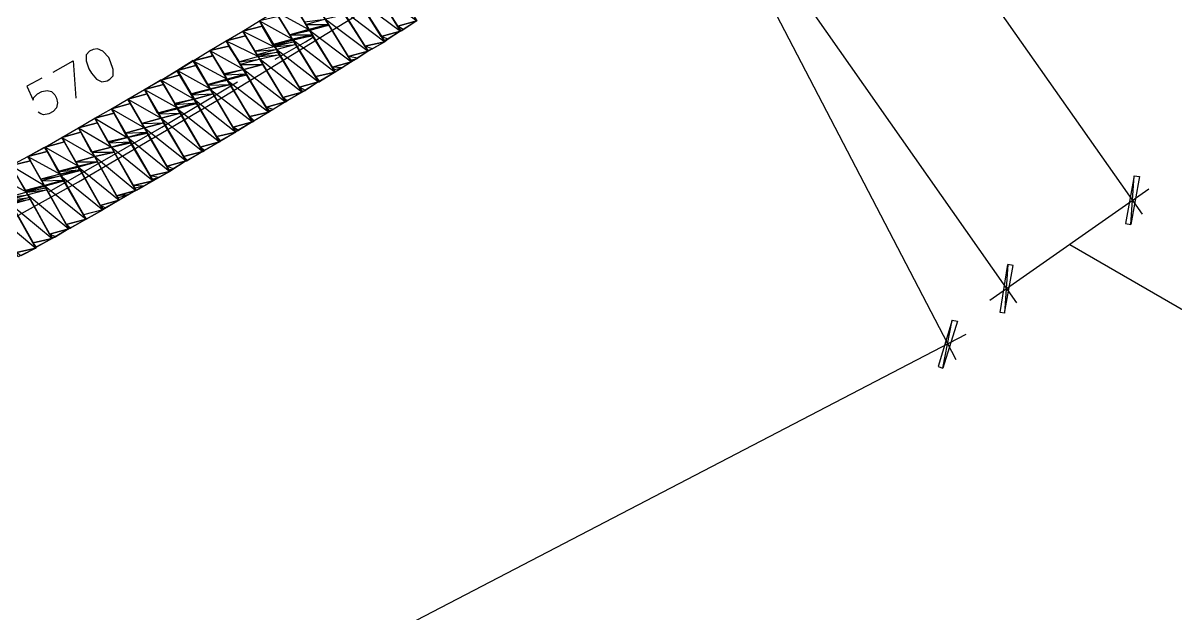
# Model space of a CAD drawing. Header units: millimetres. Extents: x 1 to 1188, y 1 to 840.
# Drawn here: x 998.2 to 1082.3, y 540.4 to 583.5 of the extents above; entities that cross this region are included whole.
import ezdxf

# ---------------------------------------------------------------- set-up
doc = ezdxf.new("R2010")
doc.units = ezdxf.units.MM
doc.layers.add('GEOMETRY', color=7, linetype='Continuous')

msp = doc.modelspace()

# ---------------------------------------------------------------- linework, layer by layer
at = {"layer": 'GEOMETRY'}
for points in [[(947.301, 544.329), (958.477, 549.409), (969.589, 554.743), (980.573, 560.268), (991.432, 565.982), (1002.228, 571.952), (1012.832, 578.175), (1023.309, 584.589), (1033.66, 591.192), (1043.883, 598.051), (1053.98, 605.098), (1063.95, 612.338), (1073.729, 619.831), (1083.381, 627.451), (1092.842, 635.325), (1102.114, 643.326), (1111.257, 651.581), (1120.273, 659.963), (1129.038, 668.598), (1137.673, 677.361), (1146.119, 686.315), (1154.373, 695.459)], [(1054.742, 605.289), (1079.825, 569.602)], [(1074.554, 567.38), (1086.302, 560.585), (1149.294, 604.844)], [(1045.598, 598.876), (1070.681, 563.126)], [(1045.534, 598.813), (1066.235, 558.997)], [(1014.229, 582.938), (1017.341, 577.794)], [(1016.579, 580.905), (1018.802, 582.176), (1019.309, 582.493)], [(1016.579, 580.905), (1018.802, 582.176), (1019.309, 582.493)], [(1000.385, 579.953), (1001.846, 580.778), (1002.038, 578.047)], [(999.56, 579.508), (998.481, 578.936), (998.926, 577.92), (998.989, 578.11), (999.243, 578.365), (999.56, 578.556), (999.942, 578.619), (1000.259, 578.556), (1000.514, 578.302), (1000.64, 578.047), (1000.704, 577.73), (1000.64, 577.348), (1000.385, 577.095), (1000.069, 576.905), (999.688, 576.841), (999.497, 576.905), (999.306, 577.031)], [(1000.132, 571.253), (1008.323, 575.952), (1013.848, 579.254)], [(1000.132, 571.253), (1008.323, 575.952), (1013.848, 579.254)], [(1002.228, 575.889), (1005.213, 570.618)], [(1068.713, 563.316), (1080.332, 571.444)], [(934.092, 491.688), (1066.997, 560.839)]]:
    msp.add_lwpolyline(points, dxfattribs=at)
for points in [[(1022.547, 588.081), (1023.691, 588.843), (1026.929, 583.698), (1025.785, 582.938)], [(1021.341, 587.319), (1022.547, 588.081), (1025.722, 582.938), (1024.58, 582.239)], [(1020.134, 586.62), (1021.341, 587.319), (1024.58, 582.176), (1023.373, 581.477)], [(1018.992, 585.858), (1020.134, 586.62), (1023.373, 581.477), (1022.167, 580.715)], [(1017.785, 585.159), (1018.992, 585.858), (1022.167, 580.715), (1020.96, 579.953)], [(1024.071, 585.668), (1022.61, 585.286), (1025.722, 582.938)], [(1023.818, 586.048), (1026.929, 583.698), (1025.532, 583.318)], [(1016.579, 584.397), (1017.785, 585.159), (1020.96, 579.953), (1019.754, 579.254)], [(1018.039, 584.779), (1016.579, 584.397), (1019.055, 583.064)], [(1022.865, 584.906), (1021.468, 584.525), (1024.58, 582.176)], [(1022.61, 585.286), (1025.722, 582.938), (1024.326, 582.556)], [(1014.229, 582.938), (1015.435, 583.698), (1018.547, 578.492), (1017.341, 577.794)], [(1015.435, 583.698), (1015.627, 583.318), (1014.229, 582.938)], [(1015.435, 583.698), (1016.579, 584.397), (1019.754, 579.254), (1018.547, 578.492)], [(1016.832, 584.017), (1015.435, 583.698), (1017.848, 582.366)], [(1015.627, 583.318), (1015.435, 583.698)], [(1015.435, 583.698), (1017.848, 582.366), (1016.452, 581.984)], [(1016.579, 584.397), (1019.055, 583.064), (1017.658, 582.683)], [(1018.738, 583.635), (1020.261, 583.827), (1018.865, 583.445)], [(1020.261, 583.827), (1018.865, 583.445), (1020.452, 583.445)], [(1021.658, 584.144), (1020.261, 583.827), (1023.373, 581.477)], [(1020.261, 583.827), (1023.373, 581.477), (1021.913, 581.095)], [(1021.468, 584.525), (1024.58, 582.176), (1023.119, 581.857)], [(1025.532, 583.318), (1026.929, 583.698), (1025.914, 583.064)], [(1013.022, 582.239), (1014.229, 582.938), (1017.341, 577.794), (1016.134, 577.031)], [(1014.229, 582.938), (1014.419, 582.619), (1013.022, 582.239)], [(1015.627, 583.318), (1014.229, 582.938)], [(1014.229, 582.938), (1015.627, 583.318)], [(1015.627, 583.318), (1014.229, 582.938), (1016.515, 581.794)], [(1014.419, 582.619), (1014.229, 582.938)], [(1014.229, 582.938), (1016.515, 581.794), (1015.118, 581.477)], [(1019.119, 583.001), (1017.658, 582.683), (1019.119, 583.001), (1017.658, 582.683), (1019.055, 583.064)], [(1019.119, 583.001), (1017.658, 582.683), (1019.309, 582.683)], [(1018.865, 583.445), (1020.452, 583.445), (1019.055, 583.064)], [(1020.452, 583.445), (1019.055, 583.064), (1020.516, 583.381)], [(1019.055, 583.064), (1020.516, 583.381), (1019.119, 583.001)], [(1020.516, 583.381), (1019.119, 583.001), (1022.167, 580.715)], [(1019.119, 583.001), (1022.167, 580.715), (1020.769, 580.333)], [(1024.326, 582.556), (1025.722, 582.938), (1024.833, 582.366)], [(1025.532, 583.318), (1025.722, 583.001), (1025.914, 583.064)], [(1025.722, 583.001), (1025.914, 583.064), (1025.785, 582.938)], [(1011.816, 581.54), (1013.022, 582.239), (1016.134, 577.031), (1014.928, 576.333)], [(1013.022, 582.239), (1013.214, 581.857), (1011.816, 581.54)], [(1013.022, 582.239), (1014.419, 582.619)], [(1014.419, 582.619), (1013.022, 582.239)], [(1014.419, 582.619), (1013.022, 582.239), (1015.372, 581.095)], [(1013.214, 581.857), (1013.022, 582.239)], [(1013.022, 582.239), (1015.372, 581.095), (1013.976, 580.715)], [(1017.848, 582.366), (1019.309, 582.619), (1017.913, 582.302), (1017.848, 582.366), (1016.452, 581.984), (1017.913, 582.302)], [(1016.452, 581.984), (1017.913, 582.302), (1016.515, 581.921)], [(1017.913, 582.302), (1016.515, 581.921), (1017.976, 582.176)], [(1016.515, 581.921), (1017.976, 582.176), (1016.515, 581.794)], [(1017.976, 582.176), (1016.515, 581.794), (1018.103, 581.984)], [(1017.658, 582.683), (1019.309, 582.683), (1017.848, 582.366)], [(1019.309, 582.683), (1017.848, 582.366), (1019.309, 582.619)], [(1019.309, 582.619), (1017.913, 582.302), (1020.96, 579.953)], [(1017.913, 582.302), (1020.96, 579.953), (1019.564, 579.635)], [(1023.119, 581.857), (1024.58, 582.176), (1023.691, 581.667)], [(1024.326, 582.556), (1024.516, 582.302), (1024.833, 582.366)], [(1024.516, 582.302), (1024.833, 582.366), (1024.58, 582.176)], [(1003.053, 581.477), (1002.798, 581.222), (1002.798, 580.778), (1002.99, 580.206), (1003.18, 579.889), (1003.56, 579.444), (1003.942, 579.254), (1004.323, 579.318), (1004.514, 579.444), (1004.768, 579.698), (1004.768, 580.143), (1004.577, 580.715), (1004.451, 581.032), (1004.006, 581.477), (1003.625, 581.667), (1003.307, 581.604)], [(1010.609, 580.778), (1011.816, 581.54), (1014.928, 576.333), (1013.721, 575.634)], [(1011.816, 581.54), (1012.006, 581.159), (1010.609, 580.778)], [(1011.816, 581.54), (1013.214, 581.857)], [(1013.214, 581.857), (1011.816, 581.54)], [(1013.214, 581.857), (1011.816, 581.54), (1014.293, 580.143)], [(1012.006, 581.159), (1011.816, 581.54)], [(1011.816, 581.54), (1014.293, 580.143), (1012.895, 579.826)], [(1015.372, 581.095), (1016.896, 581.222), (1015.498, 580.905), (1015.372, 581.095), (1013.976, 580.715), (1015.498, 580.905)], [(1016.515, 581.794), (1018.103, 581.984), (1016.706, 581.604), (1016.515, 581.794), (1015.118, 581.477), (1016.706, 581.604)], [(1015.118, 581.477), (1016.706, 581.604), (1015.245, 581.222)], [(1016.706, 581.604), (1015.245, 581.222), (1016.769, 581.414)], [(1015.245, 581.222), (1016.769, 581.414), (1015.372, 581.095)], [(1016.769, 581.414), (1015.372, 581.095), (1016.896, 581.222)], [(1016.896, 581.222), (1015.498, 580.905), (1018.547, 578.492)], [(1018.103, 581.984), (1016.706, 581.604), (1019.754, 579.254)], [(1016.706, 581.604), (1019.754, 579.254), (1018.356, 578.873)], [(1021.913, 581.095), (1023.373, 581.477), (1022.61, 580.969)], [(1023.119, 581.857), (1023.309, 581.54), (1023.691, 581.667)], [(1023.309, 581.54), (1023.691, 581.667), (1023.373, 581.477)], [(1009.403, 580.08), (1010.609, 580.842), (1013.721, 575.571), (1012.515, 574.872)], [(1010.609, 580.778), (1010.864, 580.46), (1009.467, 580.08)], [(1010.864, 580.46), (1009.467, 580.08)], [(1009.467, 580.08), (1010.864, 580.46)], [(1010.864, 580.46), (1009.467, 580.08), (1011.88, 578.746)], [(1012.07, 581.159), (1010.609, 580.778), (1012.07, 581.159), (1010.609, 580.778), (1012.006, 581.159)], [(1012.07, 581.159), (1010.609, 580.778), (1013.085, 579.444)], [(1010.864, 580.46), (1010.609, 580.778)], [(1010.609, 580.778), (1013.085, 579.444), (1011.689, 579.064)], [(1013.976, 580.715), (1015.498, 580.905), (1014.039, 580.523)], [(1015.498, 580.905), (1014.039, 580.523), (1015.69, 580.523)], [(1014.039, 580.523), (1015.69, 580.523), (1014.293, 580.143)], [(1014.293, 580.143), (1015.69, 580.523)], [(1015.69, 580.523), (1014.293, 580.143)], [(1015.69, 580.523), (1014.293, 580.143), (1017.341, 577.794)], [(1015.498, 580.905), (1018.547, 578.492), (1017.151, 578.11)], [(1020.769, 580.333), (1022.167, 580.715), (1021.468, 580.27)], [(1020.769, 580.333), (1020.896, 580.143), (1021.468, 580.27)], [(1021.913, 581.095), (1022.103, 580.842), (1022.61, 580.969)], [(1022.103, 580.842), (1022.61, 580.969), (1022.167, 580.715)], [(1008.26, 579.381), (1009.467, 580.08), (1012.515, 574.872), (1011.308, 574.173)], [(1009.403, 580.08), (1009.657, 579.763), (1008.26, 579.381)], [(1009.657, 579.763), (1008.26, 579.381)], [(1008.26, 579.381), (1009.657, 579.763)], [(1009.657, 579.763), (1008.26, 579.381), (1010.673, 577.984)], [(1009.657, 579.763), (1009.403, 580.08)], [(1009.467, 580.08), (1011.88, 578.746), (1010.482, 578.365)], [(1013.085, 579.444), (1014.546, 579.763), (1013.085, 579.381), (1013.085, 579.444), (1011.689, 579.064), (1013.085, 579.381)], [(1014.293, 580.143), (1012.895, 579.826)], [(1012.895, 579.826), (1014.293, 580.143), (1012.895, 579.763)], [(1014.293, 580.143), (1012.895, 579.763), (1014.483, 579.826)], [(1012.895, 579.763), (1014.483, 579.826), (1013.085, 579.444)], [(1014.483, 579.826), (1013.085, 579.444), (1014.546, 579.763)], [(1014.546, 579.763), (1013.085, 579.381), (1016.134, 577.031)], [(1014.293, 580.143), (1017.341, 577.794), (1015.944, 577.413)], [(1019.564, 579.635), (1020.96, 579.953), (1019.817, 579.254)], [(1019.817, 579.254), (1019.754, 579.254), (1019.817, 579.254), (1019.754, 579.254), (1019.564, 579.635)], [(1020.896, 580.143), (1021.468, 580.27), (1020.96, 579.953)], [(1005.847, 577.984), (1007.054, 578.682), (1010.102, 573.476), (1008.895, 572.714)], [(1007.054, 578.682), (1007.244, 578.365), (1005.847, 577.984)], [(1007.054, 578.682), (1008.26, 579.381), (1011.308, 574.173), (1010.102, 573.476)], [(1008.196, 579.381), (1008.451, 579.064), (1007.054, 578.682)], [(1008.451, 579.064), (1007.054, 578.682)], [(1007.054, 578.682), (1008.451, 579.064)], [(1008.451, 579.064), (1007.054, 578.682), (1009.467, 577.348)], [(1007.244, 578.365), (1007.054, 578.682)], [(1007.054, 578.682), (1009.467, 577.348), (1008.006, 576.968)], [(1008.26, 579.381), (1008.196, 579.381), (1008.451, 579.064)], [(1008.26, 579.381), (1010.673, 577.984), (1009.277, 577.667)], [(1011.88, 578.746), (1013.34, 579.064), (1011.88, 578.682), (1011.88, 578.746), (1010.482, 578.365), (1011.88, 578.682)], [(1010.482, 578.365), (1011.88, 578.682), (1010.482, 578.302)], [(1011.88, 578.682), (1010.482, 578.302), (1012.07, 578.365)], [(1011.689, 579.064), (1013.085, 579.381), (1011.689, 579.001)], [(1013.085, 579.381), (1011.689, 579.001), (1013.277, 579.064)], [(1011.689, 579.001), (1013.277, 579.064), (1011.88, 578.746)], [(1013.277, 579.064), (1011.88, 578.746), (1013.34, 579.064)], [(1013.34, 579.064), (1011.88, 578.682), (1014.928, 576.333)], [(1011.88, 578.682), (1014.928, 576.333), (1013.531, 575.952)], [(1013.085, 579.381), (1016.134, 577.031), (1014.738, 576.714)], [(1018.356, 578.873), (1019.754, 579.254), (1018.802, 578.619)], [(1018.356, 578.873), (1018.547, 578.556), (1018.802, 578.619)], [(1004.641, 577.285), (1005.847, 577.984), (1008.895, 572.714), (1007.689, 572.015)], [(1005.847, 577.984), (1006.038, 577.667), (1004.641, 577.285)], [(1007.244, 578.365), (1005.847, 577.984)], [(1005.847, 577.984), (1007.244, 578.365)], [(1007.244, 578.365), (1005.847, 577.984), (1008.26, 576.588)], [(1006.038, 577.667), (1005.847, 577.984)], [(1005.847, 577.984), (1008.26, 576.588), (1006.864, 576.206)], [(1010.673, 577.984), (1009.277, 577.667)], [(1009.277, 577.667), (1010.673, 577.984), (1009.277, 577.603)], [(1010.673, 577.984), (1009.277, 577.603), (1010.864, 577.73)], [(1010.482, 578.302), (1012.07, 578.365), (1010.673, 577.984)], [(1010.673, 577.984), (1012.07, 578.365)], [(1012.07, 578.365), (1010.673, 577.984)], [(1012.07, 578.365), (1010.673, 577.984), (1013.721, 575.571)], [(1010.673, 577.984), (1013.721, 575.571), (1012.323, 575.254)], [(1017.151, 578.11), (1018.547, 578.492), (1017.468, 577.857)], [(1017.468, 577.857), (1017.341, 577.794), (1017.468, 577.857), (1017.341, 577.794), (1017.151, 578.11)], [(1018.547, 578.556), (1018.802, 578.619), (1018.547, 578.492)], [(1003.434, 576.588), (1004.641, 577.285), (1007.689, 572.015), (1006.482, 571.317)], [(1004.641, 577.285), (1004.831, 576.968), (1003.434, 576.588)], [(1004.831, 576.968), (1003.434, 576.588)], [(1003.434, 576.588), (1004.831, 576.968)], [(1004.831, 576.968), (1003.434, 576.588), (1005.783, 575.19)], [(1006.038, 577.667), (1004.641, 577.285)], [(1004.641, 577.285), (1006.038, 577.667)], [(1006.038, 577.667), (1004.641, 577.285), (1007.054, 575.889)], [(1004.831, 576.968), (1004.641, 577.285)], [(1004.641, 577.285), (1007.054, 575.889), (1005.656, 575.507)], [(1009.467, 577.348), (1010.864, 577.667), (1009.467, 577.285), (1009.467, 577.348), (1008.006, 576.968), (1009.467, 577.285)], [(1008.006, 576.968), (1009.467, 577.285), (1008.069, 576.905)], [(1009.467, 577.285), (1008.069, 576.905), (1009.657, 576.968)], [(1008.069, 576.905), (1009.657, 576.968), (1008.26, 576.588)], [(1008.26, 576.588), (1009.657, 576.968)], [(1009.657, 576.968), (1008.26, 576.588)], [(1009.657, 576.968), (1008.26, 576.588), (1011.308, 574.173)], [(1009.277, 577.603), (1010.864, 577.73), (1009.467, 577.348)], [(1010.864, 577.73), (1009.467, 577.348), (1010.864, 577.667)], [(1010.864, 577.667), (1009.467, 577.285), (1012.515, 574.872)], [(1009.467, 577.285), (1012.515, 574.872), (1011.118, 574.492)], [(1014.738, 576.714), (1016.134, 577.031), (1015.055, 576.396)], [(1015.944, 577.413), (1017.341, 577.794), (1016.452, 577.222)], [(1015.944, 577.413), (1016.134, 577.158), (1016.452, 577.222)], [(1016.134, 577.158), (1016.452, 577.222), (1016.134, 577.031)], [(1002.228, 575.889), (1003.434, 576.588), (1006.419, 571.317), (1005.213, 570.618)], [(1003.434, 576.588), (1003.625, 576.269), (1002.228, 575.889)], [(1003.625, 576.269), (1002.228, 575.889)], [(1002.228, 575.889), (1003.625, 576.269)], [(1003.625, 576.269), (1002.228, 575.889), (1004.641, 574.492)], [(1003.625, 576.269), (1003.434, 576.588)], [(1003.434, 576.588), (1005.783, 575.19), (1004.386, 574.872)], [(1006.864, 576.206), (1008.26, 576.588)], [(1008.26, 576.588), (1006.864, 576.206)], [(1008.26, 576.588), (1006.864, 576.206), (1008.451, 576.269)], [(1006.864, 576.206), (1008.451, 576.269), (1007.054, 575.889)], [(1007.054, 575.889), (1008.451, 576.269)], [(1008.451, 576.269), (1007.054, 575.889)], [(1008.451, 576.269), (1007.054, 575.889), (1010.102, 573.476)], [(1008.26, 576.588), (1011.308, 574.173), (1009.91, 573.793)], [(1013.531, 575.952), (1014.928, 576.333), (1013.911, 575.698)], [(1015.055, 576.396), (1014.928, 576.333), (1015.055, 576.396), (1014.928, 576.333), (1014.738, 576.714)], [(1001.021, 575.19), (1002.228, 575.889), (1005.213, 570.618), (1004.006, 569.919)], [(1002.228, 575.889), (1002.418, 575.571), (1001.021, 575.19)], [(1002.418, 575.571), (1001.021, 575.19)], [(1001.021, 575.19), (1002.418, 575.571)], [(1002.418, 575.571), (1001.021, 575.19), (1003.434, 573.793)], [(1002.418, 575.571), (1002.228, 575.889)], [(1002.228, 575.889), (1004.641, 574.492), (1003.18, 574.11)], [(1005.783, 575.19), (1007.244, 575.507), (1005.847, 575.19), (1005.783, 575.19), (1004.386, 574.872), (1005.847, 575.19)], [(1005.656, 575.507), (1007.054, 575.889)], [(1007.054, 575.889), (1005.656, 575.507)], [(1007.054, 575.889), (1005.656, 575.507), (1007.244, 575.571)], [(1005.656, 575.507), (1007.244, 575.571), (1005.783, 575.19)], [(1007.244, 575.571), (1005.783, 575.19), (1007.244, 575.507)], [(1007.244, 575.507), (1005.847, 575.19), (1008.895, 572.714)], [(1007.054, 575.889), (1010.102, 573.476), (1008.705, 573.094)], [(1012.323, 575.254), (1013.721, 575.571), (1012.578, 574.935)], [(1013.911, 575.698), (1013.721, 575.634), (1013.911, 575.698), (1013.721, 575.634), (1013.531, 575.952)], [(998.544, 573.793), (999.815, 574.492), (1002.798, 569.221), (1001.529, 568.522)], [(999.752, 574.492), (999.942, 574.173), (998.544, 573.793)], [(999.942, 574.173), (999.752, 574.492)], [(999.815, 574.492), (1001.021, 575.19), (1004.006, 569.919), (1002.798, 569.221)], [(1001.021, 575.19), (1001.211, 574.872), (999.815, 574.492)], [(1001.211, 574.872), (999.815, 574.492)], [(999.815, 574.492), (1001.211, 574.872)], [(1001.211, 574.872), (999.815, 574.492), (1002.228, 573.094)], [(999.815, 574.492), (1002.228, 573.094), (1000.767, 572.714)], [(1001.211, 574.872), (1001.021, 575.19)], [(1001.021, 575.19), (1003.434, 573.793), (1002.038, 573.413)], [(1004.641, 574.492), (1003.18, 574.11)], [(1003.18, 574.11), (1004.641, 574.492), (1003.244, 574.11)], [(1004.641, 574.492), (1003.244, 574.11), (1004.831, 574.11)], [(1004.386, 574.872), (1005.847, 575.19), (1004.451, 574.809)], [(1005.847, 575.19), (1004.451, 574.809), (1006.038, 574.872)], [(1004.451, 574.809), (1006.038, 574.872), (1004.641, 574.492)], [(1006.038, 574.809), (1004.641, 574.492), (1006.038, 574.809), (1004.641, 574.492), (1006.038, 574.872)], [(1006.038, 574.809), (1004.641, 574.492), (1007.689, 572.015)], [(1004.641, 574.492), (1007.689, 572.015), (1006.228, 571.697)], [(1005.847, 575.19), (1008.895, 572.714), (1007.498, 572.396)], [(1011.118, 574.492), (1012.515, 574.872), (1011.435, 574.238)], [(1011.435, 574.238), (1011.308, 574.173), (1011.435, 574.238), (1011.308, 574.173), (1011.118, 574.492)], [(1012.578, 574.935), (1012.515, 574.872), (1012.578, 574.935), (1012.515, 574.872), (1012.323, 575.254)], [(997.339, 573.158), (998.544, 573.793), (1001.529, 568.522), (1000.322, 567.823)], [(998.544, 573.793), (998.735, 573.476), (997.339, 573.158)], [(998.544, 573.793), (999.942, 574.173)], [(999.942, 574.173), (998.544, 573.793)], [(999.942, 574.173), (998.544, 573.793), (1000.894, 572.523)], [(998.735, 573.476), (998.544, 573.793)], [(998.544, 573.793), (1000.894, 572.523), (999.497, 572.142)], [(1002.038, 573.413), (1003.434, 573.793)], [(1003.434, 573.793), (1002.038, 573.413)], [(1003.434, 573.793), (1002.038, 573.413), (1003.625, 573.413)], [(1003.244, 574.11), (1004.831, 574.11), (1003.434, 573.793)], [(1003.434, 573.793), (1004.831, 574.11)], [(1004.831, 574.11), (1003.434, 573.793)], [(1004.831, 574.11), (1003.434, 573.793), (1006.419, 571.317)], [(1003.434, 573.793), (1006.419, 571.317), (1005.021, 570.935)], [(1009.91, 573.793), (1011.308, 574.173), (1010.165, 573.476)], [(1010.165, 573.476), (1010.102, 573.476), (1010.165, 573.476), (1010.102, 573.476), (1009.91, 573.793)], [(996.131, 572.459), (997.339, 573.158), (1000.322, 567.823), (999.116, 567.189)], [(997.529, 572.777), (996.131, 572.459), (998.481, 571.19)], [(997.339, 573.158), (998.735, 573.476)], [(998.735, 573.476), (997.339, 573.158)], [(998.735, 573.476), (997.339, 573.158), (999.752, 571.697)], [(997.339, 573.158), (999.752, 571.697), (998.354, 571.317)], [(1000.894, 572.523), (1002.418, 572.777), (1000.957, 572.396), (1000.894, 572.523), (999.497, 572.142), (1000.957, 572.396)], [(1002.228, 573.094), (1003.625, 573.413), (1002.228, 573.031), (1002.228, 573.094), (1000.767, 572.714), (1002.228, 573.031)], [(1000.767, 572.714), (1002.228, 573.031), (1000.831, 572.714)], [(1002.228, 573.031), (1000.831, 572.714), (1002.291, 572.841)], [(1000.831, 572.714), (1002.291, 572.841), (1000.894, 572.523)], [(1002.291, 572.841), (1000.894, 572.523), (1002.418, 572.777)], [(1002.418, 572.777), (1000.957, 572.396), (1004.006, 569.919)], [(1002.038, 573.413), (1003.625, 573.413), (1002.228, 573.094)], [(1003.625, 573.413), (1002.228, 573.094)], [(1003.625, 573.413), (1002.228, 573.031), (1005.213, 570.618)], [(1002.228, 573.031), (1005.213, 570.618), (1003.815, 570.238)], [(1008.705, 573.094), (1010.102, 573.476), (1009.148, 572.904)], [(1008.705, 573.094), (1008.831, 572.841), (1009.148, 572.904)], [(1008.831, 572.841), (1009.148, 572.904), (1008.895, 572.714)], [(994.926, 571.76), (996.131, 572.459), (999.116, 567.126), (997.846, 566.491)], [(996.131, 572.459), (998.481, 571.19), (997.084, 570.808)], [(999.752, 571.697), (1001.211, 572.015), (999.815, 571.634), (999.752, 571.697), (998.354, 571.317), (999.815, 571.634)], [(999.497, 572.142), (1000.957, 572.396), (999.56, 572.015)], [(1000.957, 572.396), (999.56, 572.015), (1001.148, 572.079)], [(999.56, 572.015), (1001.148, 572.079), (999.752, 571.697)], [(1001.148, 572.079), (999.752, 571.697), (1001.211, 572.015)], [(1001.211, 572.015), (999.815, 571.634), (1002.798, 569.221)], [(1000.957, 572.396), (1004.006, 569.919), (1002.608, 569.539)], [(1006.228, 571.697), (1007.689, 572.015), (1006.99, 571.634)], [(1007.498, 572.396), (1008.895, 572.714), (1008.069, 572.269)], [(1007.498, 572.396), (1007.626, 572.142), (1008.069, 572.269)], [(1007.626, 572.142), (1008.069, 572.269), (1007.689, 572.015)], [(1078.618, 568.904), (1078.998, 568.84), (1079.253, 572.396)], [(1078.618, 568.904), (1078.998, 568.84), (1079.253, 572.396)], [(1078.998, 568.84), (1079.253, 572.396), (1079.634, 572.332)], [(1078.998, 568.84), (1079.253, 572.396), (1079.634, 572.332)], [(998.481, 571.19), (999.942, 571.38), (998.544, 570.998), (998.481, 571.19), (997.084, 570.808), (998.544, 570.998)], [(998.354, 571.317), (999.815, 571.634), (998.418, 571.253)], [(999.815, 571.634), (998.418, 571.253), (999.878, 571.507)], [(998.418, 571.253), (999.878, 571.507), (998.481, 571.19)], [(999.878, 571.507), (998.481, 571.19), (999.942, 571.38)], [(999.942, 571.38), (998.544, 570.998), (1001.529, 568.522)], [(999.815, 571.634), (1002.798, 569.221), (1001.339, 568.84)], [(1005.021, 570.935), (1006.419, 571.317), (1005.847, 570.998)], [(1006.228, 571.697), (1006.355, 571.507), (1006.99, 571.634)], [(1006.355, 571.507), (1006.99, 571.634), (1006.419, 571.317)], [(997.275, 570.428), (998.735, 570.681), (997.339, 570.301), (997.275, 570.428), (995.878, 570.11), (997.339, 570.301)], [(997.084, 570.808), (998.544, 570.998), (997.147, 570.618)], [(998.544, 570.998), (997.147, 570.618), (998.671, 570.808)], [(997.147, 570.618), (998.671, 570.808), (997.275, 570.428)], [(998.671, 570.808), (997.275, 570.428), (998.735, 570.681)], [(998.735, 570.681), (997.339, 570.301), (1000.322, 567.823)], [(997.339, 570.301), (1000.322, 567.823), (998.926, 567.506)], [(998.544, 570.998), (1001.529, 568.522), (1000.132, 568.142)], [(1003.815, 570.238), (1005.213, 570.618), (1004.196, 570.046)], [(1003.815, 570.238), (1004.006, 569.983), (1004.196, 570.046)], [(1005.021, 570.935), (1005.148, 570.808), (1005.847, 570.998)], [(1005.148, 570.808), (1005.847, 570.998), (1005.213, 570.618)], [(997.529, 569.983), (996.131, 569.602), (999.116, 567.126)], [(996.131, 569.602), (999.116, 567.126), (997.719, 566.808)], [(1004.006, 569.919), (1002.608, 569.539), (1002.798, 569.221)], [(1002.608, 569.539), (1002.798, 569.221)], [(1004.006, 569.983), (1004.196, 570.046), (1004.006, 569.919)], [(1001.339, 568.84), (1002.798, 569.221), (1001.656, 568.585)], [(1001.339, 568.84), (1001.529, 568.585), (1001.656, 568.585)], [(1001.529, 568.585), (1001.656, 568.585), (1001.529, 568.522)], [(998.926, 567.506), (1000.322, 567.823), (999.18, 567.189)], [(1000.132, 568.142), (1001.529, 568.522), (1000.577, 567.952)], [(1000.132, 568.142), (1000.322, 567.888), (1000.577, 567.952)], [(1000.322, 567.888), (1000.577, 567.952), (1000.322, 567.823)], [(997.719, 566.808), (999.116, 567.126), (998.036, 566.554)], [(998.926, 567.506), (999.053, 567.189), (999.18, 567.189)], [(999.053, 567.189), (999.18, 567.189)], [(1070.045, 565.919), (1069.792, 562.364), (1069.473, 562.427)], [(1070.045, 565.919), (1069.792, 562.364), (1069.473, 562.427)], [(1070.427, 565.856), (1070.045, 565.919), (1069.792, 562.364)], [(1070.427, 565.856), (1070.045, 565.919), (1069.792, 562.364)], [(1064.966, 558.49), (1065.283, 558.363), (1065.981, 561.855)], [(1064.966, 558.49), (1065.283, 558.363), (1065.981, 561.855)], [(1065.283, 558.363), (1065.981, 561.855), (1066.363, 561.792)], [(1065.283, 558.363), (1065.981, 561.855), (1066.363, 561.792)]]:
    msp.add_lwpolyline(points, close=True, dxfattribs=at)

doc.saveas('drawing.dxf')
